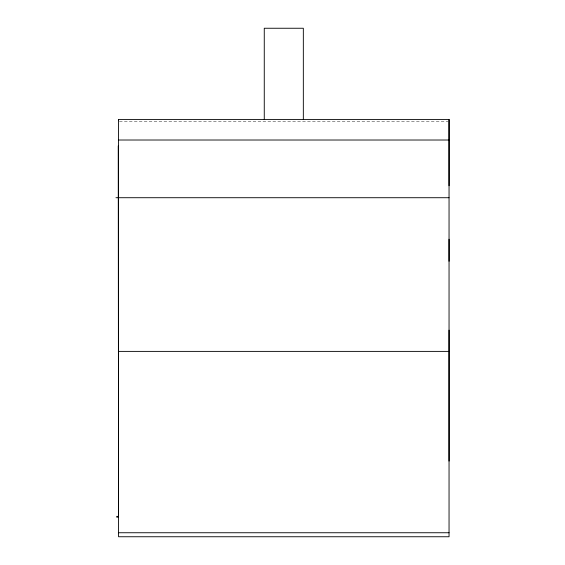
<?xml version="1.0" encoding="UTF-8"?>
<svg xmlns="http://www.w3.org/2000/svg" width="565" height="565" viewBox="0 0 565 565"><rect width="100%" height="100%" fill="white"/><g stroke="black" fill="none" stroke-linecap="round" stroke-linejoin="round"><path stroke-width="0.42" stroke-dasharray="2.83 2.12" d="M119.434 121.397L448.165 121.397"/><path stroke-width="0.85" d="M449.048 461.089L449.048 119.42L118.558 119.42L118.558 536.75L449.048 536.75L449.048 330.158M449.048 261.263L449.048 239.228M449.048 185.737L449.048 119.42M118.558 140.014L449.048 140.021M118.24 145.883L118.558 517.166L116.729 517.166L116.729 516.382L118.558 516.382M115.952 197.715L449.048 197.722M118.558 351.388L449.048 351.388M118.558 532.746L449.048 532.746M118.558 119.413L118.558 119.907M303.334 119.42L303.334 28.25L264.265 28.25L264.265 119.42M118.558 185.737L118.558 461.089"/></g></svg>
